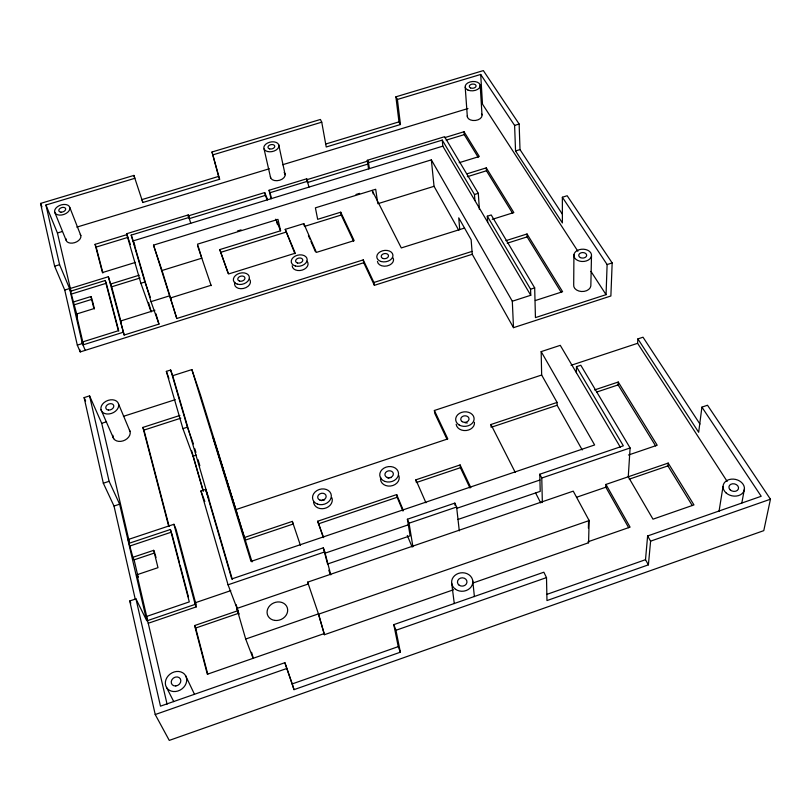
<?xml version="1.0" encoding="UTF-8"?>
<svg xmlns="http://www.w3.org/2000/svg" width="811" height="811" viewBox="0 0 811 811"><rect width="100%" height="100%" fill="white"/><g stroke="black" fill="none" stroke-linecap="round" stroke-linejoin="round"><path stroke-width="1.22" d="M573.924 254.755L573.701 284.773A8.607 6.133 -0.2 0 0 581.406 291.494A8.607 6.133 -0.2 0 0 590.834 285.959L591.493 255.881A8.83 6.153 -0.6 0 0 579.034 249.758A8.83 6.153 -0.6 0 0 577.594 260.392A8.83 6.153 -0.6 0 0 591.493 255.881M576.398 372.695L576.469 366.684L580.808 365.254L630.106 447.956L628.261 476.777L652.987 519.172L693.963 504.918L668.183 463.081L605.949 484.431L605.837 487.208L628.657 527.687M588.391 528.204L588.604 519.567M472.651 583.109L588.573 542.762L589.151 520.571L573.245 491.142L307.663 582.146L308.332 584.467M487.695 222.265L487.32 216.192L491.213 214.966L534.682 287.885L535.442 317.608L606.05 294.667L607.115 264.558L562.358 197.245L567.163 195.735L612.173 262.926L610.876 295.995L513.495 327.664L472.255 254.289L471.14 239.691L458.742 217.855L459.736 229.564M655.612 445.928L618.104 384.911L618.246 382.032L594.575 389.929M727.153 481.399L637.598 343.306L637.882 338.907L643.011 337.214L699.954 424.072M135.964 598.873L160.487 706.158L284.874 662.699L294.018 689.654L400.36 652.196L398.242 646.631L393.791 624.642L543.846 572.211L546.502 577.594L546.969 600.566L648.405 564.841L645.505 559.691L647.614 535.959L761.194 496.281L701.92 407.132L707.506 405.236L770.45 499.211L763.78 530.647L169.266 740.402L155.225 714.542L129.74 600.981L135.964 598.873L146.669 620.587L119.643 504.178L109.1 481.318L89.565 395.859L84.111 397.603L103.321 483.204L114.006 506.034L135.285 599.329M648.405 564.841L650.594 541.16L647.614 535.959M692.27 505.547L667.899 465.899L668.183 463.081M701.92 407.132L698.666 432.293L637.882 338.907M719.022 511.406L723.037 486.468M741.822 503.043L744.457 488.678M294.018 689.654L292.234 683.906L398.242 646.631M546.766 594.412L645.505 559.691M155.225 714.542L286.678 668.528M400.36 652.196L395.95 630.279L546.502 577.594M650.594 541.16L770.45 499.211M253.103 658.309L245.692 639.038L318.419 613.886L324.106 633.614L207.322 674.245L194.61 625.555L237.917 610.693L236.163 604.682M324.106 633.614L324.471 634.689L453.531 589.759M324.471 634.689L318.561 614.18L589.151 520.571M245.692 639.038L236.822 608.483L308.251 583.991M194.61 625.555L195.694 628.028L238.89 613.197M576.672 497.224L605.837 487.208M629.255 479.169L667.899 465.899M228.053 584.802L324.775 551.885L323.315 547.82L231.774 578.942L205.578 489.408L200.925 490.949L228.053 584.802L237.917 610.693M412.921 546.736L409.048 523.196L456.613 507.007L454.829 503.114L407.386 519.243L410.123 535.807L327.563 564.01L324.755 553.274L408.308 524.829M542.346 502.546L541.778 478.024L630.106 447.956M456.664 508.365L539.933 480.011M195.897 604.063L176.109 529.482L173.949 524.281L128.158 539.528L129.03 543.309L170.361 529.522L189.298 601.894L146.071 616.624L148.251 623.264L196.242 606.881L195.157 602.786L230.78 590.641M628.484 455.022L657.184 445.229L618.246 382.032M147.034 620.79L195.167 604.367L196.242 606.881M457.931 519.476L540.217 491.365L539.781 474.232L623.335 445.827L576.469 366.684M292.335 521.402L293.095 524.048L245.297 540.136L244.405 537.541L292.335 521.402L300.475 545.509M416.155 481.643L415.881 479.828L460.111 464.946L470.796 487.563M146.477 617.455L147.288 619.107L136.968 574.746L157.983 567.67L153.695 550.334L132.903 557.299L129.03 543.309M416.296 482.555L460.395 467.694L460.111 464.946M323.042 536.77L317.699 521.22L396.68 494.578L403.422 510.606M318.388 523.865L397.147 497.275L396.68 494.578M132.903 557.299L134.109 559.843L154.84 552.899M235.798 509.643L447.804 438.903L434.382 410.488L541.657 375.027L541.17 351.619L560.269 345.344L620.445 447.388M491.131 427.306L490.939 424.508L557.096 402.428L541.657 375.027M130.247 545.884L171.456 532.128L170.361 529.522M492.338 426.91L557.116 405.277L557.096 402.428M596.855 392.007L618.104 384.911M114.006 506.034L119.643 504.178M571.066 365.305L637.598 343.306M103.321 483.204L109.1 481.318M232.341 579.429L172.692 375.706L170.655 370.009L166.356 371.377L182.911 428.644L193.018 456.177L196.272 455.103M179.88 415.455L142.878 427.417L143.963 430.094L180.863 418.162M182.911 428.644L187.382 427.194L193.434 443.911M89.565 395.859L101.72 423.322L106.545 421.771M123.424 416.347L175.277 399.661M513.495 327.664L512.309 301.226L530.749 295.275L530.576 289.213L534.682 287.885M607.115 264.558L612.173 262.926M535.341 300.536L562.601 291.717L527.028 233.984L505.882 240.674M172.692 375.706L191.872 369.583L200.368 394.612L252.028 561.932M472.255 254.289L374.378 285.32L373.922 282.471L472.032 251.4M507.199 243.209L527.12 236.893L527.028 233.984M73.477 301.956L90.933 296.542L93.924 308.616L76.305 314.1L77.451 316.817L69.858 288.615L108.37 276.723L124.164 335.034L158.966 324.096L155.915 313.725M512.309 301.226L431.351 159.858L153.512 245.125L176.788 318.5L363.247 259.885L373.922 282.471M464.551 228.053L401.293 247.933L372.107 190.423M492.287 219.335L513.829 212.563L486.296 167.867L467.126 173.797M562.266 214.053L520.003 149.589L519.141 124.032L483.346 70.598L395.89 96.823L397.4 99.459L400.462 124.519L326.225 146.994L321.744 122.177L320.406 119.47L212.016 151.992L219.639 179.251L142.858 202.497L133.896 175.419L40.55 203.429L54.631 266.211L64.748 290.044L77.309 345.121L80.248 351.913L363.723 262.734L363.247 259.885M154.901 310.258L120.454 321.044L124.164 335.034M123.09 332.297L82.935 344.908L82.276 342.039L118.355 330.726L105.217 280.515L70.476 291.25M77.309 345.121L82.357 343.54L85.267 350.332M478.308 193.312L444.57 136.724L367.282 160.304L368.488 162.646L442.269 140.11L474.476 194.498L478.308 193.312L479.392 209.441M530.749 295.275L442.816 146.152L133.217 240.877L151.008 301.631L169.185 295.964M176.788 318.5L170.452 297.972L211.164 285.259M71.621 293.987L106.282 283.272L118.781 331.02M228.084 273.287L219.761 249.595L280.586 230.79L277.96 219.375L197.539 244.152L201.746 258.212L162.038 270.499L153.512 245.125M294.92 253.742L285.229 229.351L303.79 223.613L316.391 252.403L354.143 240.614L340.721 212.198L317.669 219.325L315.398 207.839L375.686 189.267L377.683 202.76M108.37 276.723L110.641 284.043L139.147 275.223M220.551 252.393L285.867 232.179M304.389 226.441L341.228 215.037L353.566 241.191M377.825 203.713L434.047 186.317L458.752 230.263M110.641 284.043L111.685 286.79L140.131 277.98M467.349 176.697L486.468 170.776L512.643 213.354M144.905 282.005L131.189 235.109L189.095 217.429L188.243 214.935L126.577 233.75L140.881 283.262L144.905 282.005L150.299 297.242M74.622 304.683L92.038 299.279L90.933 296.542M135.427 262.409L102.45 272.567L95.08 244.344L127.307 234.501M237.481 230.983L241.07 229.868M355.999 194.478L359.628 193.363M459.117 162.717L479.291 156.503L464.034 131.737L444.712 137.637M64.748 290.044L69.594 288.554L82.357 343.54M397.4 99.459L480.7 74.45L514.6 125.421L515.553 150.968L520.003 149.589M271.026 198.705L269.07 190.271L306.7 178.795L308.971 187.108M187.817 216.04L264.69 192.572L267.579 199.516M306.7 179.758L368.133 161.004M269.07 190.271L270.093 192.694L307.785 181.177M95.08 244.344L96.134 247.081L128.28 237.268M189.075 218.696L265.349 195.39L267.275 200.023M307.268 182.587L368.559 163.863M446.172 140.151L464.247 134.636L478.155 157.253M54.631 266.211L59.578 264.69L69.594 288.554M514.6 125.421L519.141 124.032M219.639 179.251L218.564 176.433L141.955 199.597L142.858 202.497M326.093 143.912L398.971 121.873L400.462 124.519M133.896 175.419L134.798 178.319L45.933 205.001L57.429 232.99L62.275 231.52M76.802 227.121L269.353 168.749M282.674 164.714L467.957 108.542M213.1 154.8L321.744 122.177M515.553 150.968L562.398 222.944L562.358 197.245M577.908 251.268L482.494 104.143L480.7 74.45M590.955 271.381L606.05 294.667M527.12 236.893L561.293 292.497M487.32 216.192L530.576 289.213M541.17 351.619L594.625 444.965L251.004 561.425L191.872 369.583M605.949 484.431L630.076 527.14L588.046 541.768L588.573 542.762M557.116 405.277L582.237 449.953M539.781 474.232L541.778 478.024M535.605 492.966L540.724 502.911M166.498 687.393L173.757 701.637M490.939 424.508L515.279 472.458M129.74 600.981L130.835 603.151M185.516 675.522A11.212 9.479 -34.4 0 1 175.571 691.499A11.212 9.479 -34.4 0 1 167.005 677.479A11.212 9.479 -34.4 0 1 185.516 675.522L194.508 694.348M136.968 574.746L138.174 577.28L134.109 559.843M363.723 262.734L374.378 285.32M447.054 439.4L434.726 413.275L434.382 410.488M460.395 467.694L469.985 488.029M128.564 540.39L129.365 542.113L101.72 423.322M153.695 550.334L154.455 552.048M84.111 397.603L85.611 400.948M415.881 479.828L425.927 502.769M308.413 235.656L309.924 239.113M310.927 241.414L315.459 251.785M100.99 409.677L113.682 438.68M82.276 342.039L83.057 343.864M195.157 602.786L195.867 604.459M407.386 519.243L409.048 523.196M285.229 229.351L295.255 253.194L228.56 273.986L219.761 249.595M397.147 497.275L402.915 511.001M69.858 288.615L71.013 291.352L57.429 232.99M118.568 404.05A9.256 6.711 -22.5 0 1 106.799 413.985A9.256 6.711 -22.5 0 1 103.99 402.651A9.256 6.711 -22.5 0 1 118.568 404.05L130.084 431.553M275.76 219.193L280.586 230.79M407.304 535.483L412.1 546.989M40.55 203.429L41.959 206.835M54.651 212.046L66.026 240.066M69.807 207.474A7.928 4.967 -18.8 0 1 59.487 215.108A7.928 4.967 -18.8 0 1 57.409 206.744A7.928 4.967 -18.8 0 1 69.807 207.474L80.826 235.565M105.217 280.515L106.282 283.272M393.791 624.642L395.95 630.279M236.822 608.483L239.022 614.251M200.925 490.949L204.848 501.502M205.578 489.408L207.606 494.933M208.001 496.018L208.802 498.187M166.356 371.377L168.891 378.352M317.699 521.22L323.63 537.663M328.8 570.234L330.057 573.782M140.881 283.262L150.978 311.495M151.008 301.631L158.966 324.096M126.577 233.75L130.338 244.364M131.189 235.109L134.829 245.48M284.874 662.699L292.234 683.906M197.671 245.997L211.174 285.654M236.7 512.278L213.161 437.464L244.405 537.541M307.663 582.146L318.561 614.18M170.452 297.972L171.374 300.739L162.038 270.499M188.243 214.935L190.737 223.268M194.853 448.757L195.927 452.396M198.056 459.685L199.841 465.747M170.655 370.009L187.382 427.194M251.582 652.308L253.336 658.339M148.525 302.432L151.272 311.88M191.599 450.581L203.247 490.685M193.018 456.177L203.216 491.294M212.016 151.992L218.564 176.433M111.685 286.79L121.194 322.585M173.949 524.281L195.167 604.367M324.775 551.885L330.787 574.877M323.315 547.82L324.461 552.19M171.78 533.354L179.474 562.753M180.123 565.206L188.466 597.058M96.134 247.081L102.896 272.962M143.963 430.094L169.154 526.491M195.694 628.028L207.768 674.215M142.878 427.417L168.708 526.339M92.342 300.486L94.431 308.93M155.124 554.055L155.986 557.512M264.69 192.572L265.349 195.39M76.305 314.1L83.158 343.54M148.251 623.264L167.086 704.171M270.093 192.694L271.452 198.583M276.764 221.616L277.413 224.434M79.691 349.46L80.248 351.913M264.062 148.981L270.641 177.862M45.933 205.001L59.578 264.69M278.66 144.581L285.178 174.76M303.79 223.613L304.186 225.499M306.7 178.795L307.176 181.218M340.721 212.198L341.228 215.037M368.488 162.646L369.39 168.617M372.898 191.984L373.182 193.89M367.282 160.304L368.569 168.86M451.666 583.058L454.282 603.577M395.89 96.823L398.971 121.873M456.613 507.007L459.29 530.84M454.829 503.114L455.083 505.375M472.762 580.858L474.394 596.602M431.351 159.858L434.047 186.317M442.269 140.11L442.816 146.152M464.034 131.737L464.247 134.636M465.21 87.112L467.339 116.764M474.476 194.498L474.911 200.57M486.296 167.867L486.468 170.776M480.183 85.185L481.998 114.898M465.129 422.835A4.126 3.264 -4.6 0 1 467.237 423.038M129.375 429.972A9.012 6.67 -23 0 1 123.14 440.86A9.012 6.67 -23 0 1 112.881 435.304M393.142 258.01A8.11 5.697 -8.7 0 1 387.05 265.947A8.11 5.697 -8.7 0 1 377.45 261.385M306.943 261.162A8.039 5.606 -12.2 0 1 302.331 270.053A8.039 5.606 -12.2 0 1 292.193 265.775M249.453 279.146A8.1 5.657 -14.6 0 1 243.452 288.463A8.1 5.657 -14.6 0 1 234.845 282.289M474.435 422.247A9.195 7.258 -4.6 0 1 466.254 430.509A9.195 7.258 -4.6 0 1 456.167 424.295M398.718 475.368A9.408 7.674 -9.8 0 1 390.476 486.042A9.408 7.674 -9.8 0 1 380.694 477.355M331.902 497.792A9.479 7.765 -15.1 0 1 324.43 508.456A9.479 7.765 -15.1 0 1 313.563 501.827M388.013 478.308A4.217 3.447 -9.8 0 1 391.166 477.618M321.389 500.661A4.258 3.487 -15.1 0 1 324.562 499.961M284.154 172.439A7.492 4.856 -12.1 0 1 279.734 180.224A7.492 4.856 -12.1 0 1 270.387 176.616M80.269 234.389A7.745 4.967 -19.1 0 1 74.612 242.671A7.745 4.967 -19.1 0 1 65.975 238.738M481.541 113.743A7.39 4.663 -5.5 0 1 475.469 120.454A7.39 4.663 -5.5 0 1 467.389 115.547M726.017 492.845A10.807 8.404 12.2 0 0 744.032 490.837A10.807 8.404 12.2 0 0 731.187 479.169A10.807 8.404 12.2 0 0 726.017 492.845M455.569 589.323A10.604 9.256 -3.7 0 0 472.691 583.281A10.604 9.256 -3.7 0 0 458.397 573.428A10.604 9.256 -3.7 0 0 455.569 589.323M295.366 265.978A8.069 5.606 -12.2 0 0 307.176 259.591A8.069 5.606 -12.2 0 0 295.072 256.185A8.069 5.606 -12.2 0 0 295.366 265.978M237.299 284.144A8.13 5.657 -14.6 0 0 249.362 277.666A8.13 5.657 -14.6 0 0 237.43 274.159A8.13 5.657 -14.6 0 0 237.299 284.144M381.292 261.547A8.14 5.707 -8.7 0 0 392.94 255.13A8.14 5.707 -8.7 0 0 380.369 251.704A8.14 5.707 -8.7 0 0 381.292 261.547M383.248 258.547A3.66 2.565 -8.7 0 0 388.499 255.668A3.66 2.565 -8.7 0 0 382.843 254.117A3.66 2.565 -8.7 0 0 383.248 258.547M462.28 421.69A4.156 3.274 -4.6 0 0 468.991 419.449A4.156 3.274 -4.6 0 0 463.405 416.053A4.156 3.274 -4.6 0 0 462.28 421.69M459.117 424.944A9.235 7.269 -4.6 0 0 474.009 419.926A9.235 7.269 -4.6 0 0 461.571 412.404A9.235 7.269 -4.6 0 0 459.117 424.944M385.012 481.46A9.448 7.694 -9.8 0 0 398.525 473.208A9.448 7.694 -9.8 0 0 383.897 468.17A9.448 7.694 -9.8 0 0 385.012 481.46M317.506 504.118A9.519 7.775 -15 0 0 331.334 495.734A9.519 7.775 -15 0 0 316.949 490.554A9.519 7.775 -15 0 0 317.506 504.118M239.529 281.103A3.66 2.545 -14.6 0 0 244.963 278.203A3.66 2.545 -14.6 0 0 239.6 276.612A3.66 2.545 -14.6 0 0 239.529 281.103M297.465 262.987A3.629 2.524 -12.2 0 0 302.787 260.128A3.629 2.524 -12.2 0 0 297.343 258.577A3.629 2.524 -12.2 0 0 297.465 262.987M387.273 477.476A4.248 3.457 -9.8 0 0 393.355 473.776A4.248 3.457 -9.8 0 0 386.786 471.495A4.248 3.457 -9.8 0 0 387.273 477.476M319.919 500.063A4.288 3.497 -15 0 0 326.164 496.302A4.288 3.497 -15 0 0 319.696 493.96A4.288 3.497 -15 0 0 319.919 500.063M459.208 585.258A4.775 4.167 -3.7 0 0 466.923 582.551A4.775 4.167 -3.7 0 0 460.506 578.111A4.775 4.167 -3.7 0 0 459.208 585.258M730.245 489.925A4.866 3.781 12.2 0 0 738.355 489.043A4.866 3.781 12.2 0 0 732.597 483.782A4.866 3.781 12.2 0 0 730.245 489.925M580.392 257.584A3.974 2.768 -0.6 0 0 586.657 255.566A3.974 2.768 -0.6 0 0 581.061 252.809A3.974 2.768 -0.6 0 0 580.392 257.584M470.573 87.923A3.396 2.088 -5.7 0 0 476.047 86.26A3.396 2.088 -5.7 0 0 471.465 84.273A3.396 2.088 -5.7 0 0 470.573 87.923M60.987 212.158A3.568 2.23 -18.8 0 0 65.65 208.731A3.568 2.23 -18.8 0 0 60.075 208.397A3.568 2.23 -18.8 0 0 60.987 212.158M108.431 410.062A4.167 3.021 -22.5 0 0 113.743 405.591A4.167 3.021 -22.5 0 0 107.184 404.953A4.167 3.021 -22.5 0 0 108.431 410.062M175.805 685.954A5.048 4.268 -34.4 0 0 180.306 678.777A5.048 4.268 -34.4 0 0 171.973 679.638A5.048 4.268 -34.4 0 0 175.805 685.954M274.817 620.415A10.523 9.043 -23.3 0 0 287.307 607.743A10.523 9.043 -23.3 0 0 270.012 605.482A10.523 9.043 -23.3 0 0 274.817 620.415M269.678 148.91A3.447 2.18 -12 0 0 274.767 146.345A3.447 2.18 -12 0 0 269.657 145.088A3.447 2.18 -12 0 0 269.678 148.91M267.63 151.535A7.654 4.846 -12 0 0 278.923 145.818A7.654 4.846 -12 0 0 267.549 143.04A7.654 4.846 -12 0 0 267.63 151.535M467.998 90.092A7.552 4.643 -5.7 0 0 480.142 86.402A7.552 4.643 -5.7 0 0 469.954 81.992A7.552 4.643 -5.7 0 0 467.998 90.092"/></g></svg>
